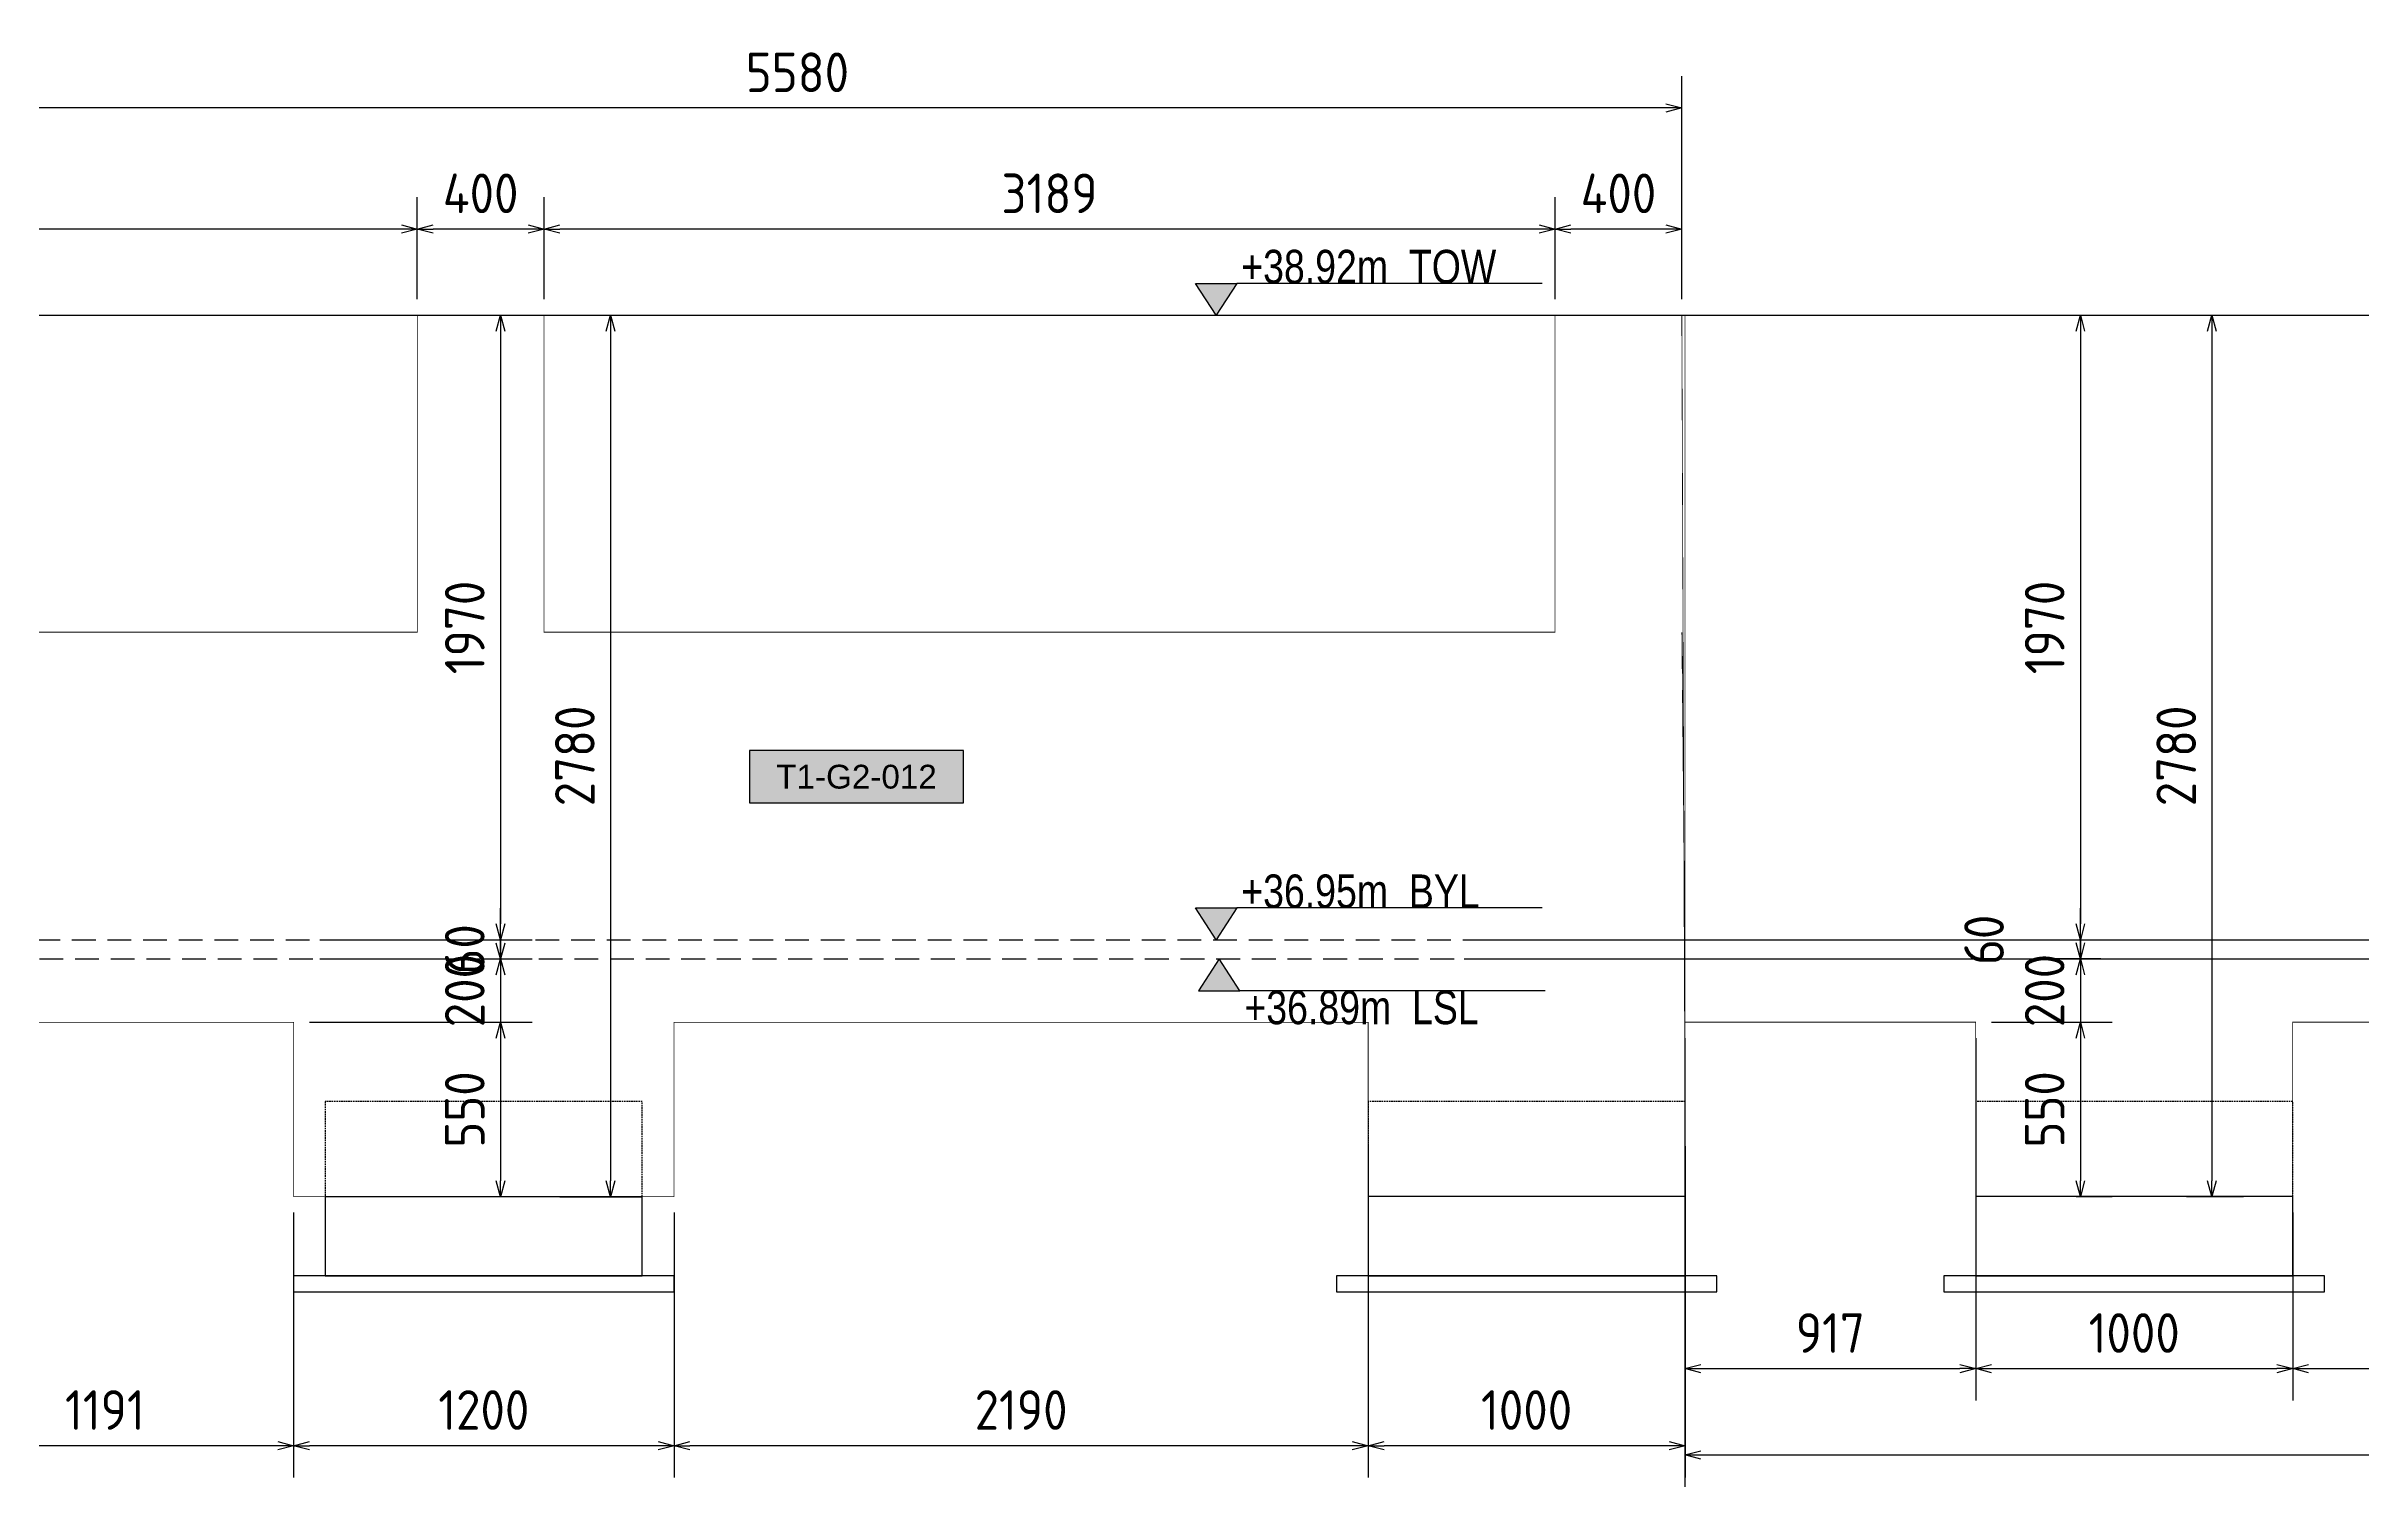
# Model space of a CAD drawing. Header units: centimetres. Extents: x -6122352 to 6876996, y -1694241 to 2592194.
# Drawn here: x 3315789 to 3323093, y 116523 to 121066 of the extents above; entities that cross this region are included whole.
import ezdxf
from ezdxf.enums import TextEntityAlignment as Align

# ---------------------------------------------------------------- set-up
doc = ezdxf.new("R2010")
doc.units = ezdxf.units.CM
doc.header["$MEASUREMENT"] = 0
doc.header["$PDMODE"] = 66
doc.header["$PDSIZE"] = 100
for name, pattern in [('23585-XR-AR-END-SETTING OUT PLAN$0$HIDDEN', [0.375, 0.25, -0.125]), ('CENTER', [2, 1.25, -0.25, 0.25, -0.25]), ('DASHED2', [0.375, 0.25, -0.125])]:
    doc.linetypes.add(name, pattern=pattern)
doc.layers.get('Defpoints').update_dxf_attribs({"color": 255, "linetype": 'CENTER'})
for name, color, linetype in [('00-MI-DIM', 7, 'Continuous'), ('@MI-TYPE-01', 30, 'Continuous'), ('@MI-TYPE-02', 6, 'Continuous'), ('JML-Dimension', 1, 'Continuous'), ('PANEL-TAGS', 7, 'Continuous'), ('SECTION', 130, 'Continuous')]:
    doc.layers.add(name, color=color, linetype=linetype)
doc.styles.add('PANELTAG_STYLE', font='arial.ttf')
doc.styles.add('Schueco-BEMSTIL', font='isocpeur.ttf', dxfattribs={"width": 0.9})
doc.styles.add('txt-Pisa-std', font='arial.ttf', dxfattribs={"width": 0.8})
doc.dimstyles.new('MI- JWC-TXT-2.5 MM', dxfattribs={"dimscale": 1.5, "dimtxt": 2.5, "dimasz": 1, "dimexe": 2, "dimexo": 1, "dimgap": 1, "dimtad": 1, "dimdec": 0, "dimdsep": 46, "dimtxsty": 'Schueco-BEMSTIL', "dimblk": 'OPEN30', "dimcen": 0, "dimdle": 2, "dimclrd": 140, "dimclre": 8, "dimclrt": 40, "dimadec": 0, "dimazin": 2, "dimtfac": 1, "dimtdec": 0, "dimtix": 1, "dimtmove": 2, "dimatfit": 3, "dimldrblk": 'OPEN', "dimfxl": 2, "dimlwd": -1, "dimlwe": -1, "dimarcsym": 0})

# ---------------------------------------------------------------- blocks, each defined once
blk = doc.blocks.new('T1-FOOTING ELEVATION')
at = {"color": 9}
blk.add_lwpolyline([(-600, -250), (600, -250), (600, -300), (-600, -300)], close=True, dxfattribs=at)
at = {"layer": '@MI-TYPE-01', "color": 114, "linetype": '23585-XR-AR-END-SETTING OUT PLAN$0$HIDDEN', "ltscale": 20, "true_color": 0x139b48}
blk.add_lwpolyline([(-500, 0), (-500, 300), (500, 300), (500, 0)], dxfattribs=at)
at = {"layer": '@MI-TYPE-01', "color": 114, "true_color": 0x139b48}
blk.add_lwpolyline([(-500, 0), (500, 0), (500, -250), (-500, -250)], close=True, dxfattribs=at)
blk = doc.blocks.new('_Open30')
at = {"color": 0, "linetype": 'ByBlock', "lineweight": -2}
for p, q in [((-1, 0.27), (0, 0)), ((0, 0), (-1, -0.27)), ((0, 0), (-1, 0))]:
    blk.add_line(p, q, dxfattribs=at)
blk = doc.blocks.new('*D1155')
at = {"layer": '@MI-TYPE-02', "color": 8, "transparency": 16777216}
for p, q in [((3317208.9, 120217.8), (3317321.4, 120217.8)), ((3317208.9, 118247.8), (3317321.4, 118247.8))]:
    blk.add_line(p, q, dxfattribs=at)
at = {"layer": '@MI-TYPE-02', "color": 140, "transparency": 16777216}
blk.add_line((3317221.4, 120167.8), (3317221.4, 118297.8), dxfattribs=at)
at = {"layer": 'Defpoints', "color": 0, "transparency": 16777216}
for p in [(3317158.9, 120217.8), (3317158.9, 118247.8), (3317221.4, 118247.8)]:
    blk.add_point(p, dxfattribs=at)
at = {"layer": '@MI-TYPE-02', "color": 140, "transparency": 16777216, "xscale": 50, "yscale": 50, "zscale": 50}
for p, rotation in [((3317221.4, 120217.8), 90), ((3317221.4, 118247.8), 270)]:
    blk.add_blockref('_Open30', p, dxfattribs=dict(at, rotation=rotation))
at = {"layer": '@MI-TYPE-02', "color": 40, "transparency": 16777216, "insert": (3317108.9, 119232.8), "char_height": 125, "attachment_point": 5, "rotation": 90, "style": 'Schueco-BEMSTIL'}
blk.add_mtext('1970', dxfattribs=at)
blk = doc.blocks.new('_Open')
at = {"color": 0, "linetype": 'ByBlock', "lineweight": -2}
for p, q in [((-1, 0.2), (0, 0)), ((-1, -0.2), (0, 0)), ((0, 0), (-1, 0))]:
    blk.add_line(p, q, dxfattribs=at)
blk = doc.blocks.new('*D1156')
at = {"layer": '@MI-TYPE-02', "color": 140, "transparency": 16777216}
for p, q in [((3317221.4, 118237.5), (3317221.4, 118287.5)), ((3317221.4, 118187.5), (3317221.4, 117987.5)), ((3317221.4, 117937.5), (3317221.4, 117887.5))]:
    blk.add_line(p, q, dxfattribs=at)
at = {"layer": '@MI-TYPE-02', "color": 8, "transparency": 16777216}
for p, q in [((3316971.5, 118187.5), (3317321.4, 118187.5)), ((3316618.9, 117987.5), (3317321.4, 117987.5))]:
    blk.add_line(p, q, dxfattribs=at)
at = {"layer": 'Defpoints', "color": 0, "transparency": 16777216}
for p in [(3316921.5, 118187.5), (3316568.9, 117987.5), (3317221.4, 117987.5)]:
    blk.add_point(p, dxfattribs=at)
at = {"layer": '@MI-TYPE-02', "color": 140, "transparency": 16777216, "xscale": 50, "yscale": 50, "zscale": 50}
for p, rotation in [((3317221.4, 118187.5), 270), ((3317221.4, 117987.5), 90)]:
    blk.add_blockref('_Open30', p, dxfattribs=dict(at, rotation=rotation))
at = {"layer": '@MI-TYPE-02', "color": 40, "transparency": 16777216, "insert": (3317108.9, 118087.5), "char_height": 125, "attachment_point": 5, "rotation": 90, "style": 'Schueco-BEMSTIL'}
blk.add_mtext('200', dxfattribs=at)
blk = doc.blocks.new('*D1157')
at = {"layer": '@MI-TYPE-02', "color": 140, "transparency": 16777216}
for p, q in [((3317221.4, 118297.8), (3317221.4, 118347.8)), ((3317221.4, 118247.8), (3317221.4, 118187.5)), ((3317221.4, 118137.5), (3317221.4, 118087.5))]:
    blk.add_line(p, q, dxfattribs=at)
at = {"layer": '@MI-TYPE-02', "color": 8, "transparency": 16777216}
for p, q in [((3316652, 118247.8), (3317321.4, 118247.8)), ((3316652, 118187.5), (3317321.4, 118187.5))]:
    blk.add_line(p, q, dxfattribs=at)
at = {"layer": 'Defpoints', "color": 0, "transparency": 16777216}
for p in [(3316602, 118247.8), (3316602, 118187.5), (3317221.4, 118187.5)]:
    blk.add_point(p, dxfattribs=at)
at = {"layer": '@MI-TYPE-02', "color": 140, "transparency": 16777216, "xscale": 50, "yscale": 50, "zscale": 50}
for p, rotation in [((3317221.4, 118247.8), 270), ((3317221.4, 118187.5), 90)]:
    blk.add_blockref('_Open30', p, dxfattribs=dict(at, rotation=rotation))
at = {"layer": '@MI-TYPE-02', "color": 40, "transparency": 16777216, "insert": (3317108.9, 118217.7), "char_height": 125, "attachment_point": 5, "rotation": 90, "style": 'Schueco-BEMSTIL'}
blk.add_mtext('60', dxfattribs=at)
blk = doc.blocks.new('*D1226')
at = {"layer": '00-MI-DIM', "color": 8, "transparency": 16777216}
for p, q in [((3320548.1, 120267.8), (3320548.1, 120589.5)), ((3320948.1, 120267.8), (3320948.1, 120589.5))]:
    blk.add_line(p, q, dxfattribs=at)
at = {"layer": '00-MI-DIM', "color": 140, "transparency": 16777216}
blk.add_line((3320898.1, 120489.5), (3320598.1, 120489.5), dxfattribs=at)
at = {"layer": 'Defpoints', "color": 0, "transparency": 16777216}
for p in [(3320548.1, 120489.5), (3320548.1, 120217.8), (3320948.1, 120217.8)]:
    blk.add_point(p, dxfattribs=at)
at = {"layer": '00-MI-DIM', "color": 140, "transparency": 16777216, "xscale": 50, "yscale": 50, "zscale": 50, "rotation": 180}
blk.add_blockref('_Open30', (3320548.1, 120489.5), dxfattribs=at)
at = {"layer": '00-MI-DIM', "color": 140, "transparency": 16777216, "xscale": 50, "yscale": 50, "zscale": 50}
blk.add_blockref('_Open30', (3320948.1, 120489.5), dxfattribs=at)
at = {"layer": '00-MI-DIM', "color": 40, "transparency": 16777216, "insert": (3320748.1, 120602), "char_height": 125, "attachment_point": 5, "style": 'Schueco-BEMSTIL'}
blk.add_mtext('400', dxfattribs=at)
blk = doc.blocks.new('*D1227')
at = {"layer": '00-MI-DIM', "color": 8, "transparency": 16777216}
for p, q in [((3317358.9, 120267.8), (3317358.9, 120589.5)), ((3320548.1, 120267.8), (3320548.1, 120589.5))]:
    blk.add_line(p, q, dxfattribs=at)
at = {"layer": '00-MI-DIM', "color": 140, "transparency": 16777216}
blk.add_line((3320498.1, 120489.5), (3317408.9, 120489.5), dxfattribs=at)
at = {"layer": 'Defpoints', "color": 0, "transparency": 16777216}
for p in [(3317358.9, 120489.5), (3317358.9, 120217.8), (3320548.1, 120217.8)]:
    blk.add_point(p, dxfattribs=at)
at = {"layer": '00-MI-DIM', "color": 140, "transparency": 16777216, "xscale": 50, "yscale": 50, "zscale": 50, "rotation": 180}
blk.add_blockref('_Open30', (3317358.9, 120489.5), dxfattribs=at)
at = {"layer": '00-MI-DIM', "color": 140, "transparency": 16777216, "xscale": 50, "yscale": 50, "zscale": 50}
blk.add_blockref('_Open30', (3320548.1, 120489.5), dxfattribs=at)
at = {"layer": '00-MI-DIM', "color": 40, "transparency": 16777216, "insert": (3318953.5, 120602), "char_height": 125, "attachment_point": 5, "style": 'Schueco-BEMSTIL'}
blk.add_mtext('3189', dxfattribs=at)
blk = doc.blocks.new('*D1228')
at = {"layer": '00-MI-DIM', "color": 8, "transparency": 16777216}
for p, q in [((3316958.9, 120267.8), (3316958.9, 120589.5)), ((3317358.9, 120267.8), (3317358.9, 120589.5))]:
    blk.add_line(p, q, dxfattribs=at)
at = {"layer": '00-MI-DIM', "color": 140, "transparency": 16777216}
blk.add_line((3317308.9, 120489.5), (3317008.9, 120489.5), dxfattribs=at)
at = {"layer": 'Defpoints', "color": 0, "transparency": 16777216}
for p in [(3316958.9, 120489.5), (3316958.9, 120217.8), (3317358.9, 120217.8)]:
    blk.add_point(p, dxfattribs=at)
at = {"layer": '00-MI-DIM', "color": 140, "transparency": 16777216, "xscale": 50, "yscale": 50, "zscale": 50, "rotation": 180}
blk.add_blockref('_Open30', (3316958.9, 120489.5), dxfattribs=at)
at = {"layer": '00-MI-DIM', "color": 140, "transparency": 16777216, "xscale": 50, "yscale": 50, "zscale": 50}
blk.add_blockref('_Open30', (3317358.9, 120489.5), dxfattribs=at)
at = {"layer": '00-MI-DIM', "color": 40, "transparency": 16777216, "insert": (3317158.9, 120602), "char_height": 125, "attachment_point": 5, "style": 'Schueco-BEMSTIL'}
blk.add_mtext('400', dxfattribs=at)
blk = doc.blocks.new('*D1229')
at = {"layer": '00-MI-DIM', "color": 8, "transparency": 16777216}
for p, q in [((3313767.8, 120267.8), (3313767.8, 120589.5)), ((3316958.9, 120267.8), (3316958.9, 120589.5))]:
    blk.add_line(p, q, dxfattribs=at)
at = {"layer": '00-MI-DIM', "color": 140, "transparency": 16777216}
blk.add_line((3316908.9, 120489.5), (3313817.8, 120489.5), dxfattribs=at)
at = {"layer": 'Defpoints', "color": 0, "transparency": 16777216}
for p in [(3313767.8, 120489.5), (3313767.8, 120217.8), (3316958.9, 120217.8)]:
    blk.add_point(p, dxfattribs=at)
at = {"layer": '00-MI-DIM', "color": 140, "transparency": 16777216, "xscale": 50, "yscale": 50, "zscale": 50, "rotation": 180}
blk.add_blockref('_Open30', (3313767.8, 120489.5), dxfattribs=at)
at = {"layer": '00-MI-DIM', "color": 140, "transparency": 16777216, "xscale": 50, "yscale": 50, "zscale": 50}
blk.add_blockref('_Open30', (3316958.9, 120489.5), dxfattribs=at)
at = {"layer": '00-MI-DIM', "color": 40, "transparency": 16777216, "insert": (3315363.4, 120602), "char_height": 125, "attachment_point": 5, "style": 'Schueco-BEMSTIL'}
blk.add_mtext('3191', dxfattribs=at)
blk = doc.blocks.new('*D1195')
at = {"layer": '00-MI-DIM', "color": 8, "transparency": 16777216}
for p, q in [((3315368.4, 119267.8), (3315368.4, 120971.2)), ((3320948.1, 120267.8), (3320948.1, 120971.2))]:
    blk.add_line(p, q, dxfattribs=at)
at = {"layer": '00-MI-DIM', "color": 140, "transparency": 16777216}
blk.add_line((3320898.1, 120871.2), (3315418.4, 120871.2), dxfattribs=at)
at = {"layer": 'Defpoints', "color": 0, "transparency": 16777216}
for p in [(3315368.4, 120871.2), (3320948.1, 120217.8), (3315368.4, 119217.8)]:
    blk.add_point(p, dxfattribs=at)
at = {"layer": '00-MI-DIM', "color": 140, "transparency": 16777216, "xscale": 50, "yscale": 50, "zscale": 50, "rotation": 180}
blk.add_blockref('_Open30', (3315368.4, 120871.2), dxfattribs=at)
at = {"layer": '00-MI-DIM', "color": 140, "transparency": 16777216, "xscale": 50, "yscale": 50, "zscale": 50}
blk.add_blockref('_Open30', (3320948.1, 120871.2), dxfattribs=at)
at = {"layer": '00-MI-DIM', "color": 40, "transparency": 16777216, "insert": (3318158.2, 120983.7), "char_height": 125, "attachment_point": 5, "style": 'Schueco-BEMSTIL'}
blk.add_mtext('5580', dxfattribs=at)
blk = doc.blocks.new('*D1248')
at = {"layer": '00-MI-DIM', "color": 8, "transparency": 16777216}
for p, q in [((3319958.6, 117597.3), (3319958.6, 116552.3)), ((3320958.2, 117597.3), (3320958.2, 116552.3))]:
    blk.add_line(p, q, dxfattribs=at)
at = {"layer": '00-MI-DIM', "color": 140, "transparency": 16777216}
blk.add_line((3320908.2, 116652.3), (3320008.6, 116652.3), dxfattribs=at)
at = {"layer": 'Defpoints', "color": 0, "transparency": 16777216}
for p in [(3319958.6, 117647.3), (3320958.2, 117647.3), (3319958.6, 116652.3)]:
    blk.add_point(p, dxfattribs=at)
at = {"layer": '00-MI-DIM', "color": 140, "transparency": 16777216, "xscale": 50, "yscale": 50, "zscale": 50, "rotation": 180}
blk.add_blockref('_Open30', (3319958.6, 116652.3), dxfattribs=at)
at = {"layer": '00-MI-DIM', "color": 140, "transparency": 16777216, "xscale": 50, "yscale": 50, "zscale": 50}
blk.add_blockref('_Open30', (3320958.2, 116652.3), dxfattribs=at)
at = {"layer": '00-MI-DIM', "color": 40, "transparency": 16777216, "insert": (3320458.4, 116764.8), "char_height": 125, "attachment_point": 5, "style": 'Schueco-BEMSTIL'}
blk.add_mtext('1000', dxfattribs=at)
blk = doc.blocks.new('*D1249')
at = {"layer": '00-MI-DIM', "color": 8, "transparency": 16777216}
for p, q in [((3317768.9, 117387.5), (3317768.9, 116552.3)), ((3319958.6, 117388.9), (3319958.6, 116552.3))]:
    blk.add_line(p, q, dxfattribs=at)
at = {"layer": '00-MI-DIM', "color": 140, "transparency": 16777216}
blk.add_line((3319908.6, 116652.3), (3317818.9, 116652.3), dxfattribs=at)
at = {"layer": 'Defpoints', "color": 0, "transparency": 16777216}
for p in [(3317768.9, 117437.5), (3319958.6, 117438.9), (3317768.9, 116652.3)]:
    blk.add_point(p, dxfattribs=at)
at = {"layer": '00-MI-DIM', "color": 140, "transparency": 16777216, "xscale": 50, "yscale": 50, "zscale": 50, "rotation": 180}
blk.add_blockref('_Open30', (3317768.9, 116652.3), dxfattribs=at)
at = {"layer": '00-MI-DIM', "color": 140, "transparency": 16777216, "xscale": 50, "yscale": 50, "zscale": 50}
blk.add_blockref('_Open30', (3319958.6, 116652.3), dxfattribs=at)
at = {"layer": '00-MI-DIM', "color": 40, "transparency": 16777216, "insert": (3318863.8, 116764.8), "char_height": 125, "attachment_point": 5, "style": 'Schueco-BEMSTIL'}
blk.add_mtext('2190', dxfattribs=at)
blk = doc.blocks.new('*D1250')
at = {"layer": '00-MI-DIM', "color": 8, "transparency": 16777216}
for p, q in [((3316568.9, 117387.5), (3316568.9, 116552.3)), ((3317768.9, 117387.5), (3317768.9, 116552.3))]:
    blk.add_line(p, q, dxfattribs=at)
at = {"layer": '00-MI-DIM', "color": 140, "transparency": 16777216}
blk.add_line((3317718.9, 116652.3), (3316618.9, 116652.3), dxfattribs=at)
at = {"layer": 'Defpoints', "color": 0, "transparency": 16777216}
for p in [(3316568.9, 117437.5), (3317768.9, 117437.5), (3316568.9, 116652.3)]:
    blk.add_point(p, dxfattribs=at)
at = {"layer": '00-MI-DIM', "color": 140, "transparency": 16777216, "xscale": 50, "yscale": 50, "zscale": 50, "rotation": 180}
blk.add_blockref('_Open30', (3316568.9, 116652.3), dxfattribs=at)
at = {"layer": '00-MI-DIM', "color": 140, "transparency": 16777216, "xscale": 50, "yscale": 50, "zscale": 50}
blk.add_blockref('_Open30', (3317768.9, 116652.3), dxfattribs=at)
at = {"layer": '00-MI-DIM', "color": 40, "transparency": 16777216, "insert": (3317168.9, 116764.8), "char_height": 125, "attachment_point": 5, "style": 'Schueco-BEMSTIL'}
blk.add_mtext('1200', dxfattribs=at)
blk = doc.blocks.new('*D1251')
at = {"layer": '00-MI-DIM', "color": 8, "transparency": 16777216}
for p, q in [((3315378.3, 117937.5), (3315378.3, 116552.3)), ((3316568.9, 117387.5), (3316568.9, 116552.3))]:
    blk.add_line(p, q, dxfattribs=at)
at = {"layer": '00-MI-DIM', "color": 140, "transparency": 16777216}
blk.add_line((3316518.9, 116652.3), (3315428.3, 116652.3), dxfattribs=at)
at = {"layer": 'Defpoints', "color": 0, "transparency": 16777216}
for p in [(3315378.3, 117987.5), (3316568.9, 117437.5), (3315378.3, 116652.3)]:
    blk.add_point(p, dxfattribs=at)
at = {"layer": '00-MI-DIM', "color": 140, "transparency": 16777216, "xscale": 50, "yscale": 50, "zscale": 50, "rotation": 180}
blk.add_blockref('_Open30', (3315378.3, 116652.3), dxfattribs=at)
at = {"layer": '00-MI-DIM', "color": 140, "transparency": 16777216, "xscale": 50, "yscale": 50, "zscale": 50}
blk.add_blockref('_Open30', (3316568.9, 116652.3), dxfattribs=at)
at = {"layer": '00-MI-DIM', "color": 40, "transparency": 16777216, "insert": (3315973.6, 116764.8), "char_height": 125, "attachment_point": 5, "style": 'Schueco-BEMSTIL'}
blk.add_mtext('1191', dxfattribs=at)
blk = doc.blocks.new('PANELTAG')
at = {"layer": 'PANEL-TAGS', "color": 1}
blk.add_lwpolyline([(-13.5, -3.3), (13.5, -3.3), (13.5, 3.3), (-13.5, 3.3)], close=True, dxfattribs=at)
at = {"layer": 'PANEL-TAGS', "color": 40, "true_color": 0xffd700}
blk.add_solid([(-13.5, -3.3), (13.5, -3.3), (-13.5, 3.3), (13.5, 3.3)], dxfattribs=at)
at = {"layer": 'PANEL-TAGS', "color": 5, "style": 'PANELTAG_STYLE'}
blk.add_attdef('TAGNO', text='', height=3, dxfattribs=at).set_placement((0, 0), align=Align.CENTER)
blk = doc.blocks.new('*U1144')
at = {"layer": 'JML-Dimension'}
h = blk.add_hatch(color=10, dxfattribs=at)
h.dxf.hatch_style = 1
h.paths.add_polyline_path([(0, 0), (-1.54, 2.37), (1.54, 2.37)])
blk.add_line((24.31, 2.37), (1.54, 2.37), dxfattribs=at)
blk.add_lwpolyline([(0, 0), (-1.54, 2.37), (1.54, 2.37), (0, 0)], dxfattribs=at)
at = {"color": 5, "style": 'txt-Pisa-std', "width": 0.8}
blk.add_attdef('+0.0', text='', height=2.5, dxfattribs=at).set_placement((1.87, 2.37), align=Align.BOTTOM_LEFT)
blk = doc.blocks.new('*U1145')
at = {"layer": 'JML-Dimension'}
h = blk.add_hatch(color=10, dxfattribs=at)
h.dxf.hatch_style = 1
h.paths.add_polyline_path([(0, 0), (-1.54, 2.37), (1.54, 2.37)])
blk.add_line((24.31, 2.37), (1.54, 2.37), dxfattribs=at)
blk.add_lwpolyline([(0, 0), (-1.54, 2.37), (1.54, 2.37), (0, 0)], dxfattribs=at)
at = {"color": 5, "style": 'txt-Pisa-std', "width": 0.8}
blk.add_attdef('+0.0', text='', height=2.5, dxfattribs=at).set_placement((1.87, 2.37), align=Align.BOTTOM_LEFT)
blk = doc.blocks.new('*U1146')
at = {"layer": 'JML-Dimension'}
h = blk.add_hatch(color=10, dxfattribs=at)
h.dxf.hatch_style = 1
h.paths.add_polyline_path([(0, 0), (-1.54, 2.37), (1.54, 2.37)])
blk.add_line((24.31, 2.37), (1.54, 2.37), dxfattribs=at)
blk.add_lwpolyline([(0, 0), (-1.54, 2.37), (1.54, 2.37), (0, 0)], dxfattribs=at)
at = {"color": 5, "style": 'txt-Pisa-std', "width": 0.8}
blk.add_attdef('+0.0', text='', height=2.5, dxfattribs=at).set_placement((1.87, 2.37), align=Align.BOTTOM_LEFT)
blk = doc.blocks.new('*D4639')
at = {"layer": '@MI-TYPE-02', "color": 8, "transparency": 16777216}
for p, q in [((3316618.9, 117987.5), (3317321.4, 117987.5)), ((3317193.3, 117437.5), (3317121.4, 117437.5))]:
    blk.add_line(p, q, dxfattribs=at)
at = {"layer": '@MI-TYPE-02', "color": 140, "transparency": 16777216}
blk.add_line((3317221.4, 117937.5), (3317221.4, 117487.5), dxfattribs=at)
at = {"layer": 'Defpoints', "color": 0, "transparency": 16777216}
for p in [(3316568.9, 117987.5), (3317221.4, 117437.5), (3317243.3, 117437.5)]:
    blk.add_point(p, dxfattribs=at)
at = {"layer": '@MI-TYPE-02', "color": 140, "transparency": 16777216, "xscale": 50, "yscale": 50, "zscale": 50}
for p, rotation in [((3317221.4, 117987.5), 90), ((3317221.4, 117437.5), 270)]:
    blk.add_blockref('_Open30', p, dxfattribs=dict(at, rotation=rotation))
at = {"layer": '@MI-TYPE-02', "color": 40, "transparency": 16777216, "insert": (3317108.9, 117712.5), "char_height": 125, "attachment_point": 5, "rotation": 90, "style": 'Schueco-BEMSTIL'}
blk.add_mtext('550', dxfattribs=at)
blk = doc.blocks.new('*D4642')
at = {"color": 8, "transparency": 16777216}
for p, q in [((3317408.9, 120217.8), (3317668.7, 120217.8)), ((3317408.9, 117437.5), (3317668.7, 117437.5))]:
    blk.add_line(p, q, dxfattribs=at)
at = {"color": 140, "transparency": 16777216}
blk.add_line((3317568.7, 120167.8), (3317568.7, 117487.5), dxfattribs=at)
at = {"layer": 'Defpoints', "color": 0, "transparency": 16777216}
for p in [(3317358.9, 120217.8), (3317358.9, 117437.5), (3317568.7, 117437.5)]:
    blk.add_point(p, dxfattribs=at)
at = {"color": 140, "transparency": 16777216, "xscale": 50, "yscale": 50, "zscale": 50}
for p, rotation in [((3317568.7, 120217.8), 90), ((3317568.7, 117437.5), 270)]:
    blk.add_blockref('_Open30', p, dxfattribs=dict(at, rotation=rotation))
at = {"color": 40, "transparency": 16777216, "insert": (3317456.2, 118827.7), "char_height": 125, "attachment_point": 5, "rotation": 90, "style": 'Schueco-BEMSTIL'}
blk.add_mtext('2780', dxfattribs=at)
blk = doc.blocks.new('*D4685')
at = {"layer": '@MI-TYPE-01', "color": 8, "transparency": 16777216}
for p, q in [((3320958.1, 117937.8), (3320958.1, 116795.2)), ((3321875.1, 117937.8), (3321875.1, 116795.2))]:
    blk.add_line(p, q, dxfattribs=at)
at = {"layer": '@MI-TYPE-01', "color": 140, "transparency": 16777216}
blk.add_line((3321008.1, 116895.2), (3321825.1, 116895.2), dxfattribs=at)
at = {"layer": 'Defpoints', "color": 0, "transparency": 16777216}
for p in [(3320958.1, 117987.8), (3321875.1, 117987.8), (3321875.1, 116895.2)]:
    blk.add_point(p, dxfattribs=at)
at = {"layer": '@MI-TYPE-01', "color": 140, "transparency": 16777216, "xscale": 50, "yscale": 50, "zscale": 50, "rotation": 180}
blk.add_blockref('_Open30', (3320958.1, 116895.2), dxfattribs=at)
at = {"layer": '@MI-TYPE-01', "color": 140, "transparency": 16777216, "xscale": 50, "yscale": 50, "zscale": 50}
blk.add_blockref('_Open30', (3321875.1, 116895.2), dxfattribs=at)
at = {"layer": '@MI-TYPE-01', "color": 40, "transparency": 16777216, "insert": (3321416.6, 117007.7), "char_height": 125, "attachment_point": 5, "style": 'Schueco-BEMSTIL'}
blk.add_mtext('917', dxfattribs=at)
blk = doc.blocks.new('*D4686')
at = {"layer": '@MI-TYPE-01', "color": 8, "transparency": 16777216}
for p, q in [((3321875.1, 117937.8), (3321875.1, 116795.2)), ((3322875.1, 117387.8), (3322875.1, 116795.2))]:
    blk.add_line(p, q, dxfattribs=at)
at = {"layer": '@MI-TYPE-01', "color": 140, "transparency": 16777216}
blk.add_line((3321925.1, 116895.2), (3322825.1, 116895.2), dxfattribs=at)
at = {"layer": 'Defpoints', "color": 0, "transparency": 16777216}
for p in [(3321875.1, 117987.8), (3322875.1, 117437.8), (3322875.1, 116895.2)]:
    blk.add_point(p, dxfattribs=at)
at = {"layer": '@MI-TYPE-01', "color": 140, "transparency": 16777216, "xscale": 50, "yscale": 50, "zscale": 50, "rotation": 180}
blk.add_blockref('_Open30', (3321875.1, 116895.2), dxfattribs=at)
at = {"layer": '@MI-TYPE-01', "color": 140, "transparency": 16777216, "xscale": 50, "yscale": 50, "zscale": 50}
blk.add_blockref('_Open30', (3322875.1, 116895.2), dxfattribs=at)
at = {"layer": '@MI-TYPE-01', "color": 40, "transparency": 16777216, "insert": (3322375.1, 117007.7), "char_height": 125, "attachment_point": 5, "style": 'Schueco-BEMSTIL'}
blk.add_mtext('1000', dxfattribs=at)
blk = doc.blocks.new('*D4687')
at = {"layer": '@MI-TYPE-01', "color": 8, "transparency": 16777216}
for p, q in [((3322875.1, 117387.8), (3322875.1, 116795.2)), ((3324875.1, 117387.8), (3324875.1, 116795.2))]:
    blk.add_line(p, q, dxfattribs=at)
at = {"layer": '@MI-TYPE-01', "color": 140, "transparency": 16777216}
blk.add_line((3322925.1, 116895.2), (3324825.1, 116895.2), dxfattribs=at)
at = {"layer": 'Defpoints', "color": 0, "transparency": 16777216}
for p in [(3322875.1, 117437.8), (3324875.1, 117437.8), (3324875.1, 116895.2)]:
    blk.add_point(p, dxfattribs=at)
at = {"layer": '@MI-TYPE-01', "color": 140, "transparency": 16777216, "xscale": 50, "yscale": 50, "zscale": 50, "rotation": 180}
blk.add_blockref('_Open30', (3322875.1, 116895.2), dxfattribs=at)
at = {"layer": '@MI-TYPE-01', "color": 140, "transparency": 16777216, "xscale": 50, "yscale": 50, "zscale": 50}
blk.add_blockref('_Open30', (3324875.1, 116895.2), dxfattribs=at)
at = {"layer": '@MI-TYPE-01', "color": 40, "transparency": 16777216, "insert": (3323875.1, 117007.7), "char_height": 125, "attachment_point": 5, "style": 'Schueco-BEMSTIL'}
blk.add_mtext('2000', dxfattribs=at)
blk = doc.blocks.new('*D4690')
at = {"layer": '@MI-TYPE-01', "color": 8, "transparency": 16777216}
for p, q in [((3320958.1, 117937.8), (3320958.1, 116523)), ((3326793.1, 117937.8), (3326793.1, 116523))]:
    blk.add_line(p, q, dxfattribs=at)
at = {"layer": '@MI-TYPE-01', "color": 140, "transparency": 16777216}
blk.add_line((3321008.1, 116623), (3326743.1, 116623), dxfattribs=at)
at = {"layer": 'Defpoints', "color": 0, "transparency": 16777216}
for p in [(3320958.1, 117987.8), (3326793.1, 117987.8), (3326793.1, 116623)]:
    blk.add_point(p, dxfattribs=at)
at = {"layer": '@MI-TYPE-01', "color": 140, "transparency": 16777216, "xscale": 50, "yscale": 50, "zscale": 50, "rotation": 180}
blk.add_blockref('_Open30', (3320958.1, 116623), dxfattribs=at)
at = {"layer": '@MI-TYPE-01', "color": 140, "transparency": 16777216, "xscale": 50, "yscale": 50, "zscale": 50}
blk.add_blockref('_Open30', (3326793.1, 116623), dxfattribs=at)
at = {"layer": '@MI-TYPE-01', "color": 40, "transparency": 16777216, "insert": (3323875.6, 116735.5), "char_height": 125, "attachment_point": 5, "style": 'Schueco-BEMSTIL'}
blk.add_mtext('5835', dxfattribs=at)
blk = doc.blocks.new('*D4691')
at = {"layer": '@MI-TYPE-01', "color": 8, "transparency": 16777216}
for p, q in [((3322539.7, 120217.8), (3322720.3, 120217.8)), ((3322539.7, 117437.8), (3322720.3, 117437.8))]:
    blk.add_line(p, q, dxfattribs=at)
at = {"layer": '@MI-TYPE-01', "color": 140, "transparency": 16777216}
blk.add_line((3322620.3, 120167.8), (3322620.3, 117487.8), dxfattribs=at)
at = {"layer": 'Defpoints', "color": 0, "transparency": 16777216}
for p in [(3322489.7, 120217.8), (3322489.7, 117437.8), (3322620.3, 117437.8)]:
    blk.add_point(p, dxfattribs=at)
at = {"layer": '@MI-TYPE-01', "color": 140, "transparency": 16777216, "xscale": 50, "yscale": 50, "zscale": 50}
for p, rotation in [((3322620.3, 120217.8), 90), ((3322620.3, 117437.8), 270)]:
    blk.add_blockref('_Open30', p, dxfattribs=dict(at, rotation=rotation))
at = {"layer": '@MI-TYPE-01', "color": 40, "transparency": 16777216, "insert": (3322507.8, 118827.8), "char_height": 125, "attachment_point": 5, "rotation": 90, "style": 'Schueco-BEMSTIL'}
blk.add_mtext('2780', dxfattribs=at)
blk = doc.blocks.new('*D4692')
at = {"layer": '@MI-TYPE-01', "color": 8, "transparency": 16777216}
for p, q in [((3322194.7, 120217.8), (3322305.2, 120217.8)), ((3322194.7, 118247.8), (3322305.2, 118247.8))]:
    blk.add_line(p, q, dxfattribs=at)
at = {"layer": '@MI-TYPE-01', "color": 140, "transparency": 16777216}
blk.add_line((3322205.2, 120167.8), (3322205.2, 118297.8), dxfattribs=at)
at = {"layer": 'Defpoints', "color": 0, "transparency": 16777216}
for p in [(3322144.7, 120217.8), (3322144.7, 118247.8), (3322205.2, 118247.8)]:
    blk.add_point(p, dxfattribs=at)
at = {"layer": '@MI-TYPE-01', "color": 140, "transparency": 16777216, "xscale": 50, "yscale": 50, "zscale": 50}
for p, rotation in [((3322205.2, 120217.8), 90), ((3322205.2, 118247.8), 270)]:
    blk.add_blockref('_Open30', p, dxfattribs=dict(at, rotation=rotation))
at = {"layer": '@MI-TYPE-01', "color": 40, "transparency": 16777216, "insert": (3322092.7, 119232.8), "char_height": 125, "attachment_point": 5, "rotation": 90, "style": 'Schueco-BEMSTIL'}
blk.add_mtext('1970', dxfattribs=at)
blk = doc.blocks.new('*D4693')
at = {"layer": '@MI-TYPE-01', "color": 140, "transparency": 16777216}
for p, q in [((3322205.2, 118297.8), (3322205.2, 118347.8)), ((3322205.2, 118247.8), (3322205.2, 118187.8)), ((3322205.2, 118137.8), (3322205.2, 118087.8))]:
    blk.add_line(p, q, dxfattribs=at)
at = {"layer": '@MI-TYPE-01', "color": 8, "transparency": 16777216}
for p, q in [((3322269.7, 118187.8), (3322105.2, 118187.8)), ((3322194.7, 118247.8), (3322305.2, 118247.8))]:
    blk.add_line(p, q, dxfattribs=at)
at = {"layer": 'Defpoints', "color": 0, "transparency": 16777216}
for p in [(3322144.7, 118247.8), (3322205.2, 118187.8), (3322319.7, 118187.8)]:
    blk.add_point(p, dxfattribs=at)
at = {"layer": '@MI-TYPE-01', "color": 140, "transparency": 16777216, "xscale": 50, "yscale": 50, "zscale": 50}
for p, rotation in [((3322205.2, 118247.8), 270), ((3322205.2, 118187.8), 90)]:
    blk.add_blockref('_Open30', p, dxfattribs=dict(at, rotation=rotation))
at = {"layer": '@MI-TYPE-01', "color": 40, "transparency": 16777216, "insert": (3321901.6, 118247.8), "char_height": 125, "attachment_point": 5, "rotation": 90, "style": 'Schueco-BEMSTIL'}
blk.add_mtext('60', dxfattribs=at)
blk = doc.blocks.new('*D4694')
at = {"layer": '@MI-TYPE-01', "color": 8, "transparency": 16777216}
for p, q in [((3321925.1, 117987.8), (3322305.2, 117987.8)), ((3322191.9, 117437.8), (3322305.2, 117437.8))]:
    blk.add_line(p, q, dxfattribs=at)
at = {"layer": '@MI-TYPE-01', "color": 140, "transparency": 16777216}
blk.add_line((3322205.2, 117937.8), (3322205.2, 117487.8), dxfattribs=at)
at = {"layer": 'Defpoints', "color": 0, "transparency": 16777216}
for p in [(3321875.1, 117987.8), (3322141.9, 117437.8), (3322205.2, 117437.8)]:
    blk.add_point(p, dxfattribs=at)
at = {"layer": '@MI-TYPE-01', "color": 140, "transparency": 16777216, "xscale": 50, "yscale": 50, "zscale": 50}
for p, rotation in [((3322205.2, 117987.8), 90), ((3322205.2, 117437.8), 270)]:
    blk.add_blockref('_Open30', p, dxfattribs=dict(at, rotation=rotation))
at = {"layer": '@MI-TYPE-01', "color": 40, "transparency": 16777216, "insert": (3322092.7, 117712.8), "char_height": 125, "attachment_point": 5, "rotation": 90, "style": 'Schueco-BEMSTIL'}
blk.add_mtext('550', dxfattribs=at)
blk = doc.blocks.new('*D4695')
at = {"layer": '@MI-TYPE-01', "color": 140, "transparency": 16777216}
for p, q in [((3322205.2, 118237.8), (3322205.2, 118287.8)), ((3322205.2, 118187.8), (3322205.2, 117987.8)), ((3322205.2, 117937.8), (3322205.2, 117887.8))]:
    blk.add_line(p, q, dxfattribs=at)
at = {"layer": '@MI-TYPE-01', "color": 8, "transparency": 16777216}
for p, q in [((3322269.7, 118187.8), (3322105.2, 118187.8)), ((3321925.1, 117987.8), (3322305.2, 117987.8))]:
    blk.add_line(p, q, dxfattribs=at)
at = {"layer": 'Defpoints', "color": 0, "transparency": 16777216}
for p in [(3322319.7, 118187.8), (3321875.1, 117987.8), (3322205.2, 117987.8)]:
    blk.add_point(p, dxfattribs=at)
at = {"layer": '@MI-TYPE-01', "color": 140, "transparency": 16777216, "xscale": 50, "yscale": 50, "zscale": 50}
for p, rotation in [((3322205.2, 118187.8), 270), ((3322205.2, 117987.8), 90)]:
    blk.add_blockref('_Open30', p, dxfattribs=dict(at, rotation=rotation))
at = {"layer": '@MI-TYPE-01', "color": 40, "transparency": 16777216, "insert": (3322092.7, 118087.8), "char_height": 125, "attachment_point": 5, "rotation": 90, "style": 'Schueco-BEMSTIL'}
blk.add_mtext('200', dxfattribs=at)

msp = doc.modelspace()

# ---------------------------------------------------------------- linework, layer by layer
at = {"color": 160, "linetype": 'DASHED2', "ltscale": 5}
msp.add_lwpolyline([(3303004.53869, 120217.83988), (3322642.3982, 120217.83988)], dxfattribs=at)
at = {"color": 160, "linetype": 'DASHED2', "ltscale": 300}
for points in [[(3302594.52238, 118247.83988), (3322642.3982, 118247.83988)], [(3302604.50079, 118187.52842), (3322652.37661, 118187.52842)]]:
    msp.add_lwpolyline(points, dxfattribs=at)
at = {"layer": '@MI-TYPE-01', "color": 30, "ltscale": 20, "const_width": 2.5}
for points in [[(3320958.21102, 117645.52842), (3320948.05264, 120217.83988), (3320548.05264, 120217.83988), (3320548.05264, 119217.83988), (3320548.05264, 119217.83988), (3320548.05264, 119217.83988), (3320165.64752, 119217.83988), (3320165.64752, 119217.83988), (3317358.92852, 119217.83988), (3317358.92852, 120217.83988), (3316958.92852, 120217.83988), (3316958.92852, 119217.83988), (3315368.36649, 119217.83988)], [(3315378.3449, 117987.52842), (3316568.90693, 117987.52842), (3316568.90693, 117437.52842), (3317768.90693, 117437.52842), (3317768.90693, 117987.52842), (3319958.62593, 117987.52842), (3319958.62593, 117437.52842), (3320958.21102, 117437.52842), (3320958.21102, 118197.52842), (3320958.21102, 118197.52842), (3320948.23261, 119217.83988), (3320958.21102, 118197.52842)]]:
    msp.add_lwpolyline(points, dxfattribs=at)
at = {"layer": '@MI-TYPE-02', "color": 160, "linetype": 'DASHED2', "ltscale": 5}
for points in [[(3320261.16728, 120217.83988), (3327558.20013, 120217.83988)], [(3320261.16728, 118247.83988), (3327558.20013, 118247.83988)], [(3320261.16728, 118187.83988), (3327558.20013, 118187.83988)]]:
    msp.add_lwpolyline(points, dxfattribs=at)
at = {"layer": '@MI-TYPE-02', "const_width": 2.5}
msp.add_lwpolyline([(3320958.05264, 120217.83988), (3326793.05264, 120217.83988), (3326793.05264, 117987.83988), (3325875.05264, 117987.83988), (3325875.05264, 117437.83988), (3324875.05264, 117437.83988), (3324875.05264, 117987.83988), (3322875.05264, 117987.83988), (3322875.05264, 117437.83988), (3321875.05264, 117437.83988), (3321875.05264, 117987.83988), (3320958.05264, 117987.83988), (3320958.05264, 120217.83988)], dxfattribs=at)

# ---------------------------------------------------------------- block references
at = {"layer": '@MI-TYPE-01', "color": 30, "xscale": -1}
for p in [(3317168.90693, 117437.52842), (3320458.62593, 117437.89235), (3322375.05264, 117437.83988)]:
    msp.add_blockref('T1-FOOTING ELEVATION', p, dxfattribs=at)
at = {"layer": 'PANEL-TAGS'}
ref = msp.add_blockref('PANELTAG', (3318344.65985, 118762.26065), dxfattribs=dict(at, xscale=25, yscale=25, zscale=25))
ref.add_attrib('TAGNO', 'T1-G2-012', dxfattribs={"color": 5, "height": 75, "style": 'PANELTAG_STYLE'}).set_placement((3318344.65985, 118762.26065), align=Align.MIDDLE_CENTER)
at = {"layer": 'SECTION', "color": 6}
ref = msp.add_blockref('*U1144', (3319479.09382, 120217.83988), dxfattribs=dict(at, xscale=42.30147098076819, yscale=42.30147098076819, zscale=42.30147098076819))
ref.add_attrib('+0.0', '+38.92m  TOW', (3319558.22247, 120318.09694), dxfattribs={"layer": 'JML-Dimension', "color": 5, "height": 105.7536775, "style": 'txt-Pisa-std', "width": 0.8})
ref = msp.add_blockref('*U1145', (3319479.09382, 118247.83988), dxfattribs=dict(at, xscale=42.30147098076819, yscale=42.30147098076819, zscale=42.30147098076819))
ref.add_attrib('+0.0', '+36.95m  BYL', (3319558.22247, 118348.09694), dxfattribs={"layer": 'JML-Dimension', "color": 5, "height": 105.7536775, "style": 'txt-Pisa-std', "width": 0.8})
ref = msp.add_blockref('*U1146', (3319489.07224, 118187.52842), dxfattribs=dict(at, xscale=-42.30147098076819, yscale=42.30147098076819, zscale=42.30147098076819, rotation=180))
ref.add_attrib('+0.0', '+36.89m  LSL', (3319568.20089, 117981.58982), dxfattribs={"layer": 'JML-Dimension', "color": 5, "height": 105.7536775, "style": 'txt-Pisa-std', "width": 0.8})

# ---------------------------------------------------------------- dimensions: what is measured, and where the dimension line sits
dim = msp.add_linear_dim(base=(3317568.72328, 117437.52842), p1=(3317358.92852, 120217.83988), p2=(3317358.92852, 117437.52842), angle=90, dimstyle='MI- JWC-TXT-2.5 MM')
dim.commit()
dim.dimension.update_dxf_attribs({"geometry": '*D4642', "text_midpoint": (3317456.22328, 118827.68415)})
at = {"layer": '00-MI-DIM', "color": 30}
for base, p1, p2, picture, middle in [((3315368.36649, 120871.18713), (3320948.05264, 120217.83988), (3315368.36649, 119217.83988), '*D1195', (3318158.20956, 120983.68713)), ((3313767.80446, 120489.46553), (3316958.92852, 120217.83988), (3313767.80446, 120217.83988), '*D1229', (3315363.36649, 120601.96553)), ((3316958.92852, 120489.46553), (3317358.92852, 120217.83988), (3316958.92852, 120217.83988), '*D1228', (3317158.92852, 120601.96553)), ((3317358.92852, 120489.46553), (3320548.05264, 120217.83988), (3317358.92852, 120217.83988), '*D1227', (3318953.49058, 120601.96553)), ((3320548.05264, 120489.46553), (3320948.05264, 120217.83988), (3320548.05264, 120217.83988), '*D1226', (3320748.05264, 120601.96553))]:
    dim = msp.add_linear_dim(base=base, p1=p1, p2=p2, angle=180, dimstyle='MI- JWC-TXT-2.5 MM', dxfattribs=at)
    dim.commit()
    dim.dimension.update_dxf_attribs({"geometry": picture, "text_midpoint": middle})
for base, p1, p2, picture, middle in [((3315378.3449, 116652.3404), (3316568.90693, 117437.52842), (3315378.3449, 117987.52842), '*D1251', (3315973.62592, 116652.3404)), ((3319958.62593, 116652.25318), (3320958.20419, 117647.25832), (3319958.62593, 117647.34553), '*D1248', (3320458.41506, 116652.25318)), ((3316568.90693, 116652.3404), (3317768.90693, 117437.52842), (3316568.90693, 117437.52842), '*D1250', (3317168.90693, 116652.3404)), ((3317768.90693, 116652.3404), (3319958.62593, 117438.89235), (3317768.90693, 117437.52842), '*D1249', (3318863.76643, 116652.3404))]:
    dim = msp.add_linear_dim(base=base, p1=p1, p2=p2, angle=180, dimstyle='MI- JWC-TXT-2.5 MM', dxfattribs=at)
    dim.commit()
    dim.dimension.update_dxf_attribs({"geometry": picture, "text_midpoint": middle, "dimtype": 160})
at = {"layer": '@MI-TYPE-01'}
for base, p1, p2, picture, middle in [((3322205.21259, 118247.83988), (3322144.67966, 120217.83988), (3322144.67966, 118247.83988), '*D4692', (3322092.71259, 119232.83988)), ((3322620.31716, 117437.83988), (3322489.74763, 120217.83988), (3322489.74763, 117437.83988), '*D4691', (3322507.81716, 118827.83988)), ((3322205.21259, 117987.83988), (3322319.6501, 118187.83988), (3321875.05264, 117987.83988), '*D4695', (3322092.71259, 118087.83988)), ((3322205.21259, 117437.83988), (3321875.05264, 117987.83988), (3322141.86488, 117437.83988), '*D4694', (3322092.71259, 117712.83988))]:
    dim = msp.add_linear_dim(base=base, p1=p1, p2=p2, angle=90, dimstyle='MI- JWC-TXT-2.5 MM', dxfattribs=at)
    dim.commit()
    dim.dimension.update_dxf_attribs({"geometry": picture, "text_midpoint": middle})
dim = msp.add_linear_dim(base=(3322205.21259, 118187.83988), p1=(3322144.67966, 118247.83988), p2=(3322319.6501, 118187.83988), angle=90, dimstyle='MI- JWC-TXT-2.5 MM', dxfattribs=at)
dim.commit()
dim.dimension.update_dxf_attribs({"geometry": '*D4693', "text_midpoint": (3321901.60968, 118247.83988), "dimtype": 160})
for base, p1, p2, picture, middle in [((3321875.05264, 116895.20452), (3320958.05264, 117987.83988), (3321875.05264, 117987.83988), '*D4685', (3321416.55264, 117007.70452)), ((3326793.05264, 116622.97602), (3320958.05264, 117987.83988), (3326793.05264, 117987.83988), '*D4690', (3323875.55264, 116735.47602)), ((3322875.05264, 116895.20452), (3321875.05264, 117987.83988), (3322875.05264, 117437.83988), '*D4686', (3322375.05264, 117007.70452)), ((3324875.05264, 116895.20452), (3322875.05264, 117437.83988), (3324875.05264, 117437.83988), '*D4687', (3323875.05264, 117007.70452))]:
    dim = msp.add_linear_dim(base=base, p1=p1, p2=p2, dimstyle='MI- JWC-TXT-2.5 MM', dxfattribs=at)
    dim.commit()
    dim.dimension.update_dxf_attribs({"geometry": picture, "text_midpoint": middle})
at = {"layer": '@MI-TYPE-02', "color": 30}
for base, p1, p2, picture, middle in [((3317221.35883, 118247.83988), (3317158.92852, 120217.83988), (3317158.92852, 118247.83988), '*D1155', (3317108.85883, 119232.83988)), ((3317221.35883, 118187.52842), (3316601.95246, 118247.83988), (3316601.95246, 118187.52842), '*D1157', (3317108.85883, 118217.68415)), ((3317221.35883, 117987.52842), (3316921.53568, 118187.52842), (3316568.90693, 117987.52842), '*D1156', (3317108.85883, 118087.52842))]:
    dim = msp.add_linear_dim(base=base, p1=p1, p2=p2, angle=90, dimstyle='MI- JWC-TXT-2.5 MM', dxfattribs=at)
    dim.commit()
    dim.dimension.update_dxf_attribs({"geometry": picture, "text_midpoint": middle})
at = {"layer": '@MI-TYPE-02'}
dim = msp.add_linear_dim(base=(3317221.35883, 117437.52842), p1=(3316568.90693, 117987.52842), p2=(3317243.25795, 117437.52842), angle=90, dimstyle='MI- JWC-TXT-2.5 MM', dxfattribs=at)
dim.commit()
dim.dimension.update_dxf_attribs({"geometry": '*D4639', "text_midpoint": (3317108.85883, 117712.52842)})

doc.saveas('drawing.dxf')
